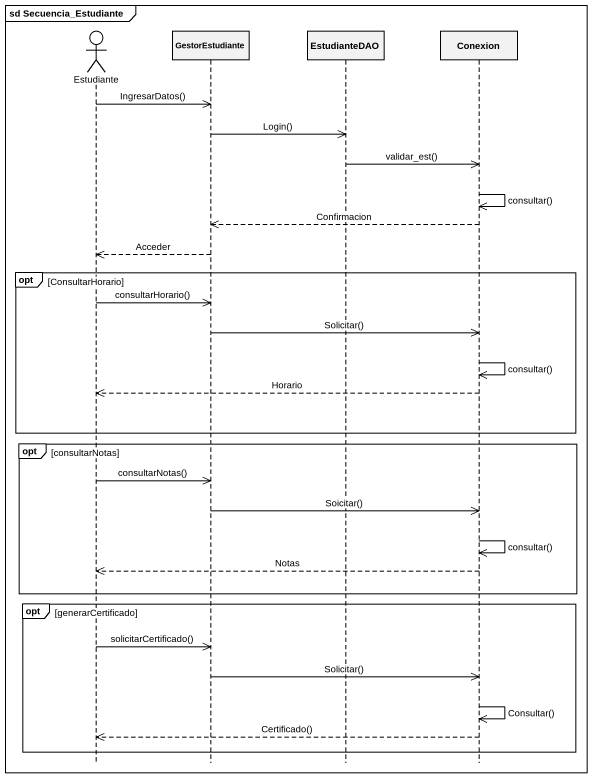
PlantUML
@startuml
mainframe sd Secuencia_Estudiante
hide footbox
actor Estudiante
participant GestorEstudiante
participant EstudianteDAO
participant Conexion

Estudiante ->> GestorEstudiante : IngresarDatos()
GestorEstudiante ->> EstudianteDAO : Login()
EstudianteDAO ->> Conexion : validar_est()
Conexion ->> Conexion : consultar()
Conexion -->> GestorEstudiante : Confirmacion
GestorEstudiante -->> Estudiante : Acceder
opt ConsultarHorario
  Estudiante ->> GestorEstudiante : consultarHorario()
  GestorEstudiante ->> Conexion : Solicitar()
  Conexion ->> Conexion : consultar()
  Conexion -->> Estudiante : Horario
end
opt consultarNotas
  Estudiante ->> GestorEstudiante : consultarNotas()
  GestorEstudiante ->> Conexion : Soicitar()
  Conexion ->> Conexion : consultar()
  Conexion -->> Estudiante : Notas
end
opt generarCertificado
  Estudiante ->> GestorEstudiante : solicitarCertificado()
  GestorEstudiante ->> Conexion : Solicitar()
  Conexion ->> Conexion : Consultar()
  Conexion -->> Estudiante : Certificado()
end
@enduml
